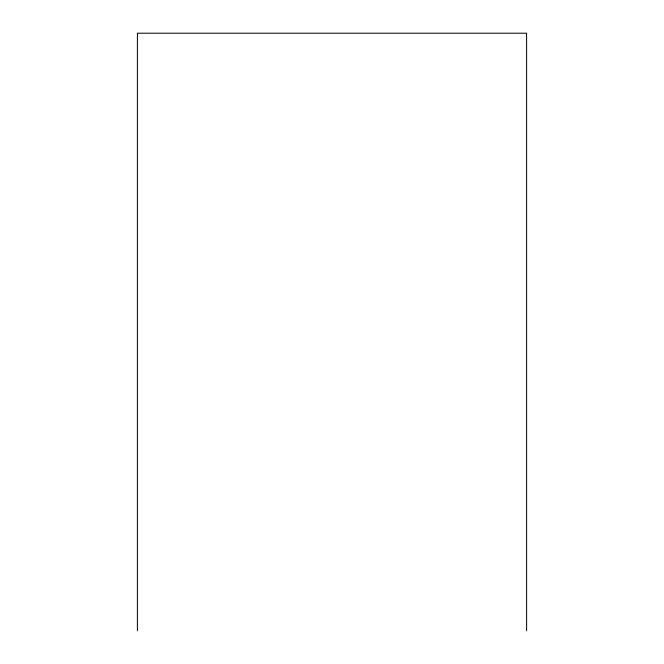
<?xml version="1.0" encoding="UTF-8"?>
<svg xmlns="http://www.w3.org/2000/svg" width="664" height="664" viewBox="0 0 664 664"><rect width="100%" height="100%" fill="white"/><g stroke="black" fill="none" stroke-linecap="round" stroke-linejoin="round"><path stroke-width="1" d="M526.602 630.8L526.602 33.2L137.398 33.2L137.398 630.8"/></g></svg>
